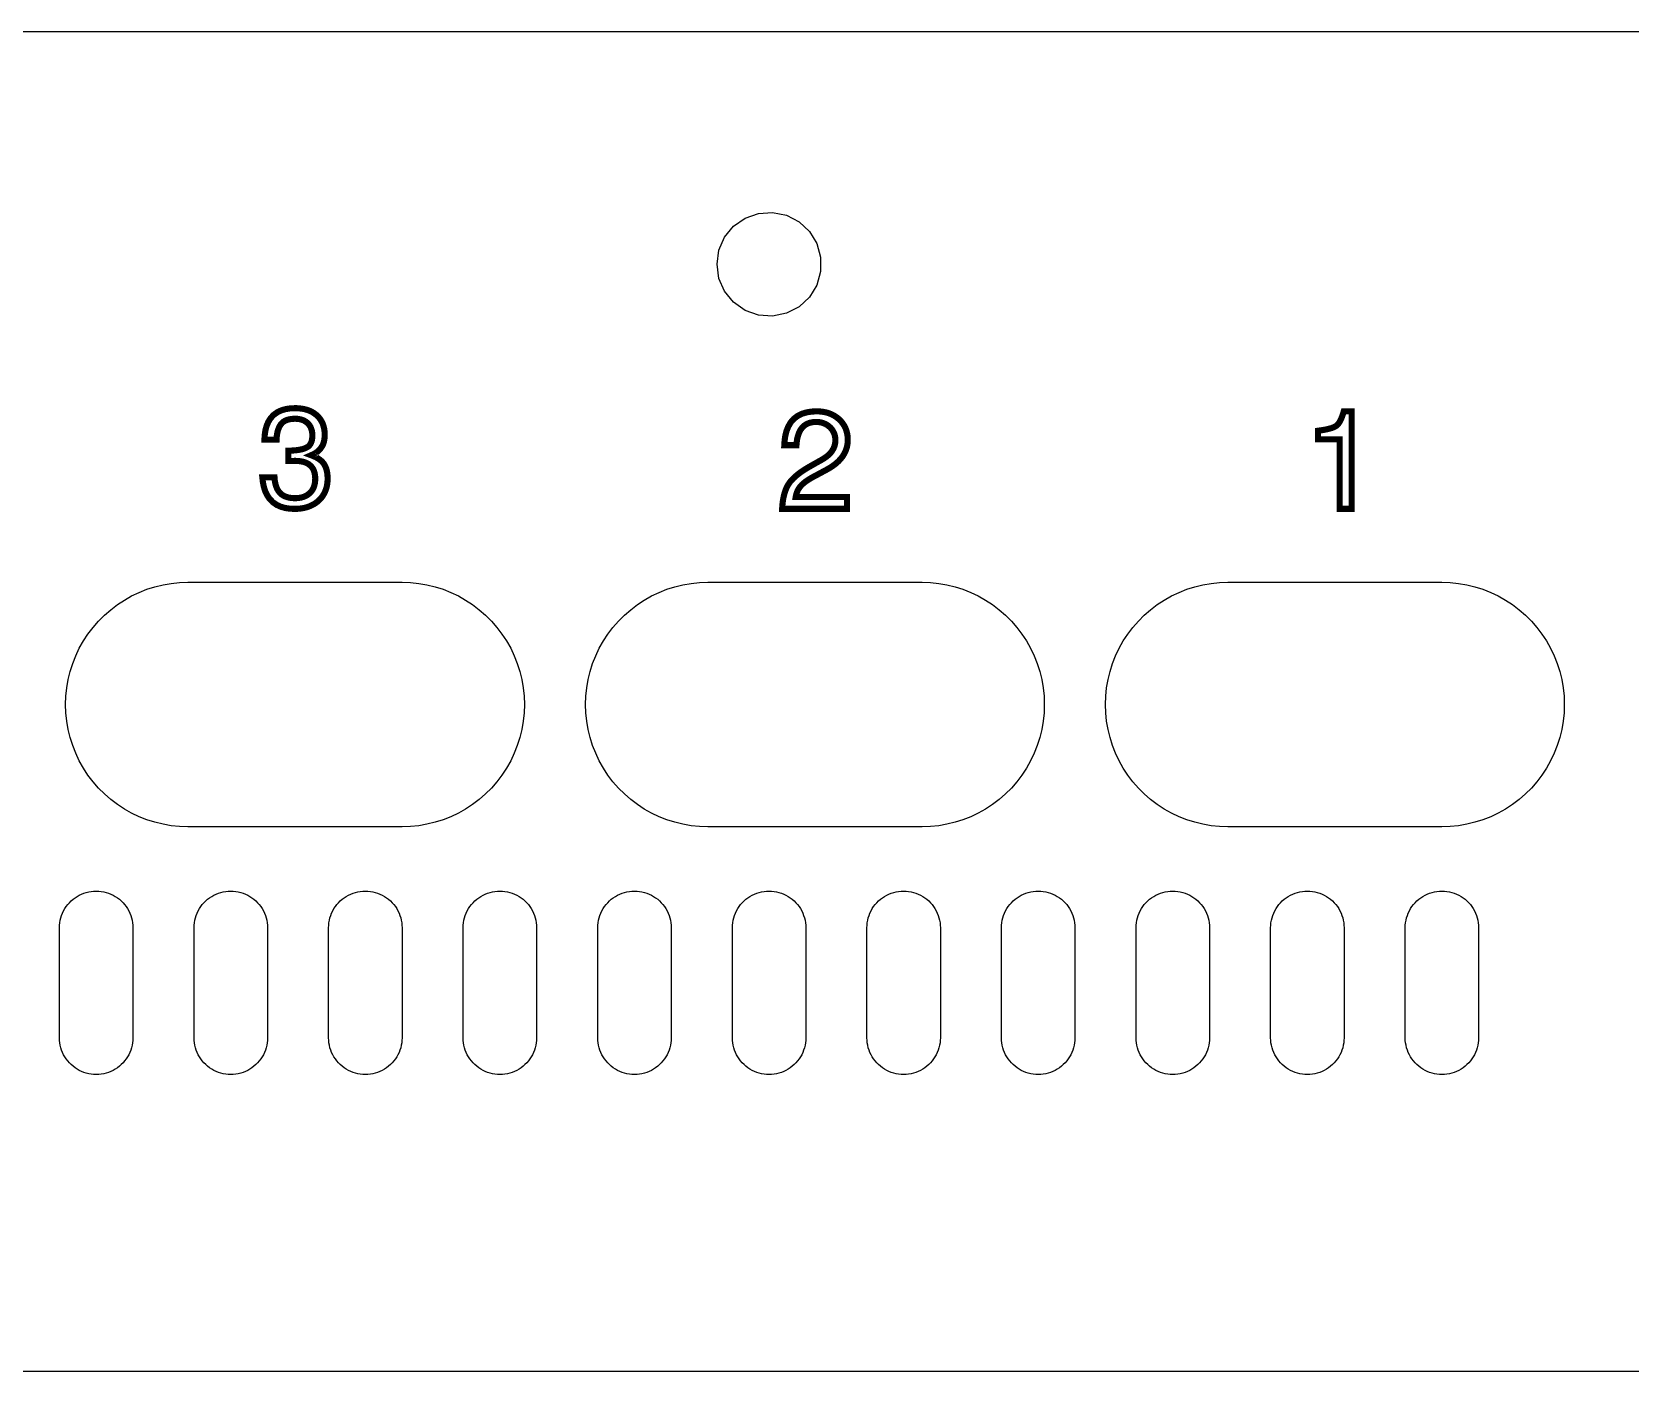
# Model space of a CAD drawing. Header units: metres. Extents: x -109 to 109, y -1 to 43.
# Drawn here: x -54.1 to -1.8, y -1.2 to 42.6 of the extents above; entities that cross this region are included whole.
import ezdxf

# ---------------------------------------------------------------- set-up
doc = ezdxf.new("R2010")
doc.units = ezdxf.units.M
doc.layers.add('CUT', color=1, linetype='Continuous')
doc.layers.add('MARK', color=5, linetype='Continuous')

msp = doc.modelspace()

# ---------------------------------------------------------------- linework, layer by layer
at = {"layer": 'CUT'}
for points in [[(-109, -1.2), (109, -1.2), (109, -1.2), (109, 42.6), (109, 42.6), (-109, 42.6), (-109, 42.6), (-109, -1.2)], [(-31.7, 35), (-31.637, 35.459), (-31.453, 35.883), (-31.16, 36.242), (-30.782, 36.509), (-30.346, 36.664), (-29.884, 36.696), (-29.431, 36.602), (-29.02, 36.389), (-28.681, 36.073), (-28.441, 35.677), (-28.316, 35.231), (-28.316, 34.769), (-28.441, 34.323), (-28.681, 33.927), (-29.02, 33.611), (-29.431, 33.398), (-29.884, 33.304), (-30.346, 33.336), (-30.782, 33.491), (-31.16, 33.758), (-31.453, 34.117), (-31.637, 34.541), (-31.7, 35)], [(-41.999, 16.6), (-49.001, 16.6), (-49.001, 16.6), (-49.274, 16.609), (-49.546, 16.637), (-49.815, 16.684), (-50.08, 16.748), (-50.34, 16.831), (-50.594, 16.931), (-50.841, 17.048), (-51.079, 17.182), (-51.307, 17.332), (-51.525, 17.497), (-51.731, 17.676), (-51.924, 17.869), (-52.103, 18.075), (-52.268, 18.293), (-52.418, 18.521), (-52.552, 18.759), (-52.669, 19.006), (-52.769, 19.26), (-52.852, 19.52), (-52.916, 19.785), (-52.963, 20.054), (-52.991, 20.326), (-53, 20.599), (-53, 20.599), (-53, 20.601), (-53, 20.601), (-52.991, 20.874), (-52.963, 21.146), (-52.916, 21.415), (-52.852, 21.68), (-52.769, 21.94), (-52.669, 22.194), (-52.552, 22.441), (-52.418, 22.679), (-52.268, 22.907), (-52.103, 23.125), (-51.924, 23.331), (-51.731, 23.524), (-51.525, 23.703), (-51.307, 23.868), (-51.079, 24.018), (-50.841, 24.152), (-50.594, 24.269), (-50.34, 24.369), (-50.08, 24.452), (-49.815, 24.516), (-49.546, 24.563), (-49.274, 24.591), (-49.001, 24.6), (-49.001, 24.6), (-41.999, 24.6), (-41.999, 24.6), (-41.726, 24.591), (-41.454, 24.563), (-41.185, 24.516), (-40.92, 24.452), (-40.66, 24.369), (-40.406, 24.269), (-40.159, 24.152), (-39.921, 24.018), (-39.693, 23.868), (-39.475, 23.703), (-39.269, 23.524), (-39.076, 23.331), (-38.897, 23.125), (-38.732, 22.907), (-38.582, 22.679), (-38.448, 22.441), (-38.331, 22.194), (-38.231, 21.94), (-38.148, 21.68), (-38.084, 21.415), (-38.037, 21.146), (-38.009, 20.874), (-38, 20.601), (-38, 20.601), (-38, 20.599), (-38, 20.599), (-38.009, 20.326), (-38.037, 20.054), (-38.084, 19.785), (-38.148, 19.52), (-38.231, 19.26), (-38.331, 19.006), (-38.448, 18.759), (-38.582, 18.521), (-38.732, 18.293), (-38.897, 18.075), (-39.076, 17.869), (-39.269, 17.676), (-39.475, 17.497), (-39.693, 17.332), (-39.921, 17.182), (-40.159, 17.048), (-40.406, 16.931), (-40.66, 16.831), (-40.92, 16.748), (-41.185, 16.684), (-41.454, 16.637), (-41.726, 16.609), (-41.999, 16.6)], [(-24.999, 16.6), (-32.001, 16.6), (-32.001, 16.6), (-32.274, 16.609), (-32.546, 16.637), (-32.815, 16.684), (-33.08, 16.748), (-33.34, 16.831), (-33.594, 16.931), (-33.841, 17.048), (-34.079, 17.182), (-34.307, 17.332), (-34.525, 17.497), (-34.731, 17.676), (-34.924, 17.869), (-35.103, 18.075), (-35.268, 18.293), (-35.418, 18.521), (-35.552, 18.759), (-35.669, 19.006), (-35.769, 19.26), (-35.852, 19.52), (-35.916, 19.785), (-35.963, 20.054), (-35.991, 20.326), (-36, 20.599), (-36, 20.599), (-36, 20.601), (-36, 20.601), (-35.991, 20.874), (-35.963, 21.146), (-35.916, 21.415), (-35.852, 21.68), (-35.769, 21.94), (-35.669, 22.194), (-35.552, 22.441), (-35.418, 22.679), (-35.268, 22.907), (-35.103, 23.125), (-34.924, 23.331), (-34.731, 23.524), (-34.525, 23.703), (-34.307, 23.868), (-34.079, 24.018), (-33.841, 24.152), (-33.594, 24.269), (-33.34, 24.369), (-33.08, 24.452), (-32.815, 24.516), (-32.546, 24.563), (-32.274, 24.591), (-32.001, 24.6), (-32.001, 24.6), (-24.999, 24.6), (-24.999, 24.6), (-24.726, 24.591), (-24.454, 24.563), (-24.185, 24.516), (-23.92, 24.452), (-23.66, 24.369), (-23.406, 24.269), (-23.159, 24.152), (-22.921, 24.018), (-22.693, 23.868), (-22.475, 23.703), (-22.269, 23.524), (-22.076, 23.331), (-21.897, 23.125), (-21.732, 22.907), (-21.582, 22.679), (-21.448, 22.441), (-21.331, 22.194), (-21.231, 21.94), (-21.148, 21.68), (-21.084, 21.415), (-21.037, 21.146), (-21.009, 20.874), (-21, 20.601), (-21, 20.601), (-21, 20.599), (-21, 20.599), (-21.009, 20.326), (-21.037, 20.054), (-21.084, 19.785), (-21.148, 19.52), (-21.231, 19.26), (-21.331, 19.006), (-21.448, 18.759), (-21.582, 18.521), (-21.732, 18.293), (-21.897, 18.075), (-22.076, 17.869), (-22.269, 17.676), (-22.475, 17.497), (-22.693, 17.332), (-22.921, 17.182), (-23.159, 17.048), (-23.406, 16.931), (-23.66, 16.831), (-23.92, 16.748), (-24.185, 16.684), (-24.454, 16.637), (-24.726, 16.609), (-24.999, 16.6)], [(-7.999, 16.6), (-15.001, 16.6), (-15.001, 16.6), (-15.274, 16.609), (-15.546, 16.637), (-15.815, 16.684), (-16.08, 16.748), (-16.34, 16.831), (-16.594, 16.931), (-16.841, 17.048), (-17.079, 17.182), (-17.307, 17.332), (-17.525, 17.497), (-17.731, 17.676), (-17.924, 17.869), (-18.103, 18.075), (-18.268, 18.293), (-18.418, 18.521), (-18.552, 18.759), (-18.669, 19.006), (-18.769, 19.26), (-18.852, 19.52), (-18.916, 19.785), (-18.963, 20.054), (-18.991, 20.326), (-19, 20.599), (-19, 20.599), (-19, 20.601), (-19, 20.601), (-18.991, 20.874), (-18.963, 21.146), (-18.916, 21.415), (-18.852, 21.68), (-18.769, 21.94), (-18.669, 22.194), (-18.552, 22.441), (-18.418, 22.679), (-18.268, 22.907), (-18.103, 23.125), (-17.924, 23.331), (-17.731, 23.524), (-17.525, 23.703), (-17.307, 23.868), (-17.079, 24.018), (-16.841, 24.152), (-16.594, 24.269), (-16.34, 24.369), (-16.08, 24.452), (-15.815, 24.516), (-15.546, 24.563), (-15.274, 24.591), (-15.001, 24.6), (-15.001, 24.6), (-7.999, 24.6), (-7.999, 24.6), (-7.726, 24.591), (-7.454, 24.563), (-7.185, 24.516), (-6.92, 24.452), (-6.66, 24.369), (-6.406, 24.269), (-6.159, 24.152), (-5.921, 24.018), (-5.693, 23.868), (-5.475, 23.703), (-5.269, 23.524), (-5.076, 23.331), (-4.897, 23.125), (-4.732, 22.907), (-4.582, 22.679), (-4.448, 22.441), (-4.331, 22.194), (-4.231, 21.94), (-4.148, 21.68), (-4.084, 21.415), (-4.037, 21.146), (-4.009, 20.874), (-4, 20.601), (-4, 20.601), (-4, 20.599), (-4, 20.599), (-4.009, 20.326), (-4.037, 20.054), (-4.084, 19.785), (-4.148, 19.52), (-4.231, 19.26), (-4.331, 19.006), (-4.448, 18.759), (-4.582, 18.521), (-4.732, 18.293), (-4.897, 18.075), (-5.076, 17.869), (-5.269, 17.676), (-5.475, 17.497), (-5.693, 17.332), (-5.921, 17.182), (-6.159, 17.048), (-6.406, 16.931), (-6.66, 16.831), (-6.92, 16.748), (-7.185, 16.684), (-7.454, 16.637), (-7.726, 16.609), (-7.999, 16.6)], [(-51.999, 8.5), (-52.001, 8.5), (-52.001, 8.5), (-52.083, 8.503), (-52.164, 8.511), (-52.245, 8.525), (-52.324, 8.544), (-52.403, 8.569), (-52.479, 8.599), (-52.553, 8.634), (-52.624, 8.675), (-52.692, 8.719), (-52.758, 8.769), (-52.819, 8.823), (-52.877, 8.881), (-52.931, 8.942), (-52.981, 9.008), (-53.025, 9.076), (-53.066, 9.147), (-53.101, 9.221), (-53.131, 9.297), (-53.156, 9.376), (-53.175, 9.455), (-53.189, 9.536), (-53.197, 9.617), (-53.2, 9.699), (-53.2, 9.699), (-53.2, 13.301), (-53.2, 13.301), (-53.197, 13.383), (-53.189, 13.464), (-53.175, 13.545), (-53.156, 13.624), (-53.131, 13.703), (-53.101, 13.779), (-53.066, 13.853), (-53.025, 13.924), (-52.981, 13.992), (-52.931, 14.058), (-52.877, 14.119), (-52.819, 14.177), (-52.758, 14.231), (-52.692, 14.281), (-52.624, 14.325), (-52.553, 14.366), (-52.479, 14.401), (-52.403, 14.431), (-52.324, 14.456), (-52.245, 14.475), (-52.164, 14.489), (-52.083, 14.497), (-52.001, 14.5), (-52.001, 14.5), (-51.999, 14.5), (-51.999, 14.5), (-51.917, 14.497), (-51.836, 14.489), (-51.755, 14.475), (-51.676, 14.456), (-51.597, 14.431), (-51.521, 14.401), (-51.447, 14.366), (-51.376, 14.325), (-51.308, 14.281), (-51.242, 14.231), (-51.181, 14.177), (-51.123, 14.119), (-51.069, 14.058), (-51.019, 13.992), (-50.975, 13.924), (-50.934, 13.853), (-50.899, 13.779), (-50.869, 13.703), (-50.844, 13.624), (-50.825, 13.545), (-50.811, 13.464), (-50.803, 13.383), (-50.8, 13.301), (-50.8, 13.301), (-50.8, 9.699), (-50.8, 9.699), (-50.803, 9.617), (-50.811, 9.536), (-50.825, 9.455), (-50.844, 9.376), (-50.869, 9.297), (-50.899, 9.221), (-50.934, 9.147), (-50.975, 9.076), (-51.019, 9.008), (-51.069, 8.942), (-51.123, 8.881), (-51.181, 8.823), (-51.242, 8.769), (-51.308, 8.719), (-51.376, 8.675), (-51.447, 8.634), (-51.521, 8.599), (-51.597, 8.569), (-51.676, 8.544), (-51.755, 8.525), (-51.836, 8.511), (-51.917, 8.503), (-51.999, 8.5)], [(-47.599, 8.5), (-47.601, 8.5), (-47.601, 8.5), (-47.683, 8.503), (-47.764, 8.511), (-47.845, 8.525), (-47.924, 8.544), (-48.003, 8.569), (-48.079, 8.599), (-48.153, 8.634), (-48.224, 8.675), (-48.292, 8.719), (-48.358, 8.769), (-48.419, 8.823), (-48.477, 8.881), (-48.531, 8.942), (-48.581, 9.008), (-48.625, 9.076), (-48.666, 9.147), (-48.701, 9.221), (-48.731, 9.297), (-48.756, 9.376), (-48.775, 9.455), (-48.789, 9.536), (-48.797, 9.617), (-48.8, 9.699), (-48.8, 9.699), (-48.8, 13.301), (-48.8, 13.301), (-48.797, 13.383), (-48.789, 13.464), (-48.775, 13.545), (-48.756, 13.624), (-48.731, 13.703), (-48.701, 13.779), (-48.666, 13.853), (-48.625, 13.924), (-48.581, 13.992), (-48.531, 14.058), (-48.477, 14.119), (-48.419, 14.177), (-48.358, 14.231), (-48.292, 14.281), (-48.224, 14.325), (-48.153, 14.366), (-48.079, 14.401), (-48.003, 14.431), (-47.924, 14.456), (-47.845, 14.475), (-47.764, 14.489), (-47.683, 14.497), (-47.601, 14.5), (-47.601, 14.5), (-47.599, 14.5), (-47.599, 14.5), (-47.517, 14.497), (-47.436, 14.489), (-47.355, 14.475), (-47.276, 14.456), (-47.197, 14.431), (-47.121, 14.401), (-47.047, 14.366), (-46.976, 14.325), (-46.908, 14.281), (-46.842, 14.231), (-46.781, 14.177), (-46.723, 14.119), (-46.669, 14.058), (-46.619, 13.992), (-46.575, 13.924), (-46.534, 13.853), (-46.499, 13.779), (-46.469, 13.703), (-46.444, 13.624), (-46.425, 13.545), (-46.411, 13.464), (-46.403, 13.383), (-46.4, 13.301), (-46.4, 13.301), (-46.4, 9.699), (-46.4, 9.699), (-46.403, 9.617), (-46.411, 9.536), (-46.425, 9.455), (-46.444, 9.376), (-46.469, 9.297), (-46.499, 9.221), (-46.534, 9.147), (-46.575, 9.076), (-46.619, 9.008), (-46.669, 8.942), (-46.723, 8.881), (-46.781, 8.823), (-46.842, 8.769), (-46.908, 8.719), (-46.976, 8.675), (-47.047, 8.634), (-47.121, 8.599), (-47.197, 8.569), (-47.276, 8.544), (-47.355, 8.525), (-47.436, 8.511), (-47.517, 8.503), (-47.599, 8.5)], [(-43.199, 8.5), (-43.201, 8.5), (-43.201, 8.5), (-43.283, 8.503), (-43.364, 8.511), (-43.445, 8.525), (-43.524, 8.544), (-43.603, 8.569), (-43.679, 8.599), (-43.753, 8.634), (-43.824, 8.675), (-43.892, 8.719), (-43.958, 8.769), (-44.019, 8.823), (-44.077, 8.881), (-44.131, 8.942), (-44.181, 9.008), (-44.225, 9.076), (-44.266, 9.147), (-44.301, 9.221), (-44.331, 9.297), (-44.356, 9.376), (-44.375, 9.455), (-44.389, 9.536), (-44.397, 9.617), (-44.4, 9.699), (-44.4, 9.699), (-44.4, 13.301), (-44.4, 13.301), (-44.397, 13.383), (-44.389, 13.464), (-44.375, 13.545), (-44.356, 13.624), (-44.331, 13.703), (-44.301, 13.779), (-44.266, 13.853), (-44.225, 13.924), (-44.181, 13.992), (-44.131, 14.058), (-44.077, 14.119), (-44.019, 14.177), (-43.958, 14.231), (-43.892, 14.281), (-43.824, 14.325), (-43.753, 14.366), (-43.679, 14.401), (-43.603, 14.431), (-43.524, 14.456), (-43.445, 14.475), (-43.364, 14.489), (-43.283, 14.497), (-43.201, 14.5), (-43.201, 14.5), (-43.199, 14.5), (-43.199, 14.5), (-43.117, 14.497), (-43.036, 14.489), (-42.955, 14.475), (-42.876, 14.456), (-42.797, 14.431), (-42.721, 14.401), (-42.647, 14.366), (-42.576, 14.325), (-42.508, 14.281), (-42.442, 14.231), (-42.381, 14.177), (-42.323, 14.119), (-42.269, 14.058), (-42.219, 13.992), (-42.175, 13.924), (-42.134, 13.853), (-42.099, 13.779), (-42.069, 13.703), (-42.044, 13.624), (-42.025, 13.545), (-42.011, 13.464), (-42.003, 13.383), (-42, 13.301), (-42, 13.301), (-42, 9.699), (-42, 9.699), (-42.003, 9.617), (-42.011, 9.536), (-42.025, 9.455), (-42.044, 9.376), (-42.069, 9.297), (-42.099, 9.221), (-42.134, 9.147), (-42.175, 9.076), (-42.219, 9.008), (-42.269, 8.942), (-42.323, 8.881), (-42.381, 8.823), (-42.442, 8.769), (-42.508, 8.719), (-42.576, 8.675), (-42.647, 8.634), (-42.721, 8.599), (-42.797, 8.569), (-42.876, 8.544), (-42.955, 8.525), (-43.036, 8.511), (-43.117, 8.503), (-43.199, 8.5)], [(-38.799, 8.5), (-38.801, 8.5), (-38.801, 8.5), (-38.883, 8.503), (-38.964, 8.511), (-39.045, 8.525), (-39.124, 8.544), (-39.203, 8.569), (-39.279, 8.599), (-39.353, 8.634), (-39.424, 8.675), (-39.492, 8.719), (-39.558, 8.769), (-39.619, 8.823), (-39.677, 8.881), (-39.731, 8.942), (-39.781, 9.008), (-39.825, 9.076), (-39.866, 9.147), (-39.901, 9.221), (-39.931, 9.297), (-39.956, 9.376), (-39.975, 9.455), (-39.989, 9.536), (-39.997, 9.617), (-40, 9.699), (-40, 9.699), (-40, 13.301), (-40, 13.301), (-39.997, 13.383), (-39.989, 13.464), (-39.975, 13.545), (-39.956, 13.624), (-39.931, 13.703), (-39.901, 13.779), (-39.866, 13.853), (-39.825, 13.924), (-39.781, 13.992), (-39.731, 14.058), (-39.677, 14.119), (-39.619, 14.177), (-39.558, 14.231), (-39.492, 14.281), (-39.424, 14.325), (-39.353, 14.366), (-39.279, 14.401), (-39.203, 14.431), (-39.124, 14.456), (-39.045, 14.475), (-38.964, 14.489), (-38.883, 14.497), (-38.801, 14.5), (-38.801, 14.5), (-38.799, 14.5), (-38.799, 14.5), (-38.717, 14.497), (-38.636, 14.489), (-38.555, 14.475), (-38.476, 14.456), (-38.397, 14.431), (-38.321, 14.401), (-38.247, 14.366), (-38.176, 14.325), (-38.108, 14.281), (-38.042, 14.231), (-37.981, 14.177), (-37.923, 14.119), (-37.869, 14.058), (-37.819, 13.992), (-37.775, 13.924), (-37.734, 13.853), (-37.699, 13.779), (-37.669, 13.703), (-37.644, 13.624), (-37.625, 13.545), (-37.611, 13.464), (-37.603, 13.383), (-37.6, 13.301), (-37.6, 13.301), (-37.6, 9.699), (-37.6, 9.699), (-37.603, 9.617), (-37.611, 9.536), (-37.625, 9.455), (-37.644, 9.376), (-37.669, 9.297), (-37.699, 9.221), (-37.734, 9.147), (-37.775, 9.076), (-37.819, 9.008), (-37.869, 8.942), (-37.923, 8.881), (-37.981, 8.823), (-38.042, 8.769), (-38.108, 8.719), (-38.176, 8.675), (-38.247, 8.634), (-38.321, 8.599), (-38.397, 8.569), (-38.476, 8.544), (-38.555, 8.525), (-38.636, 8.511), (-38.717, 8.503), (-38.799, 8.5)], [(-34.399, 8.5), (-34.401, 8.5), (-34.401, 8.5), (-34.483, 8.503), (-34.564, 8.511), (-34.645, 8.525), (-34.724, 8.544), (-34.803, 8.569), (-34.879, 8.599), (-34.953, 8.634), (-35.024, 8.675), (-35.092, 8.719), (-35.158, 8.769), (-35.219, 8.823), (-35.277, 8.881), (-35.331, 8.942), (-35.381, 9.008), (-35.425, 9.076), (-35.466, 9.147), (-35.501, 9.221), (-35.531, 9.297), (-35.556, 9.376), (-35.575, 9.455), (-35.589, 9.536), (-35.597, 9.617), (-35.6, 9.699), (-35.6, 9.699), (-35.6, 13.301), (-35.6, 13.301), (-35.597, 13.383), (-35.589, 13.464), (-35.575, 13.545), (-35.556, 13.624), (-35.531, 13.703), (-35.501, 13.779), (-35.466, 13.853), (-35.425, 13.924), (-35.381, 13.992), (-35.331, 14.058), (-35.277, 14.119), (-35.219, 14.177), (-35.158, 14.231), (-35.092, 14.281), (-35.024, 14.325), (-34.953, 14.366), (-34.879, 14.401), (-34.803, 14.431), (-34.724, 14.456), (-34.645, 14.475), (-34.564, 14.489), (-34.483, 14.497), (-34.401, 14.5), (-34.401, 14.5), (-34.399, 14.5), (-34.399, 14.5), (-34.317, 14.497), (-34.236, 14.489), (-34.155, 14.475), (-34.076, 14.456), (-33.997, 14.431), (-33.921, 14.401), (-33.847, 14.366), (-33.776, 14.325), (-33.708, 14.281), (-33.642, 14.231), (-33.581, 14.177), (-33.523, 14.119), (-33.469, 14.058), (-33.419, 13.992), (-33.375, 13.924), (-33.334, 13.853), (-33.299, 13.779), (-33.269, 13.703), (-33.244, 13.624), (-33.225, 13.545), (-33.211, 13.464), (-33.203, 13.383), (-33.2, 13.301), (-33.2, 13.301), (-33.2, 9.699), (-33.2, 9.699), (-33.203, 9.617), (-33.211, 9.536), (-33.225, 9.455), (-33.244, 9.376), (-33.269, 9.297), (-33.299, 9.221), (-33.334, 9.147), (-33.375, 9.076), (-33.419, 9.008), (-33.469, 8.942), (-33.523, 8.881), (-33.581, 8.823), (-33.642, 8.769), (-33.708, 8.719), (-33.776, 8.675), (-33.847, 8.634), (-33.921, 8.599), (-33.997, 8.569), (-34.076, 8.544), (-34.155, 8.525), (-34.236, 8.511), (-34.317, 8.503), (-34.399, 8.5)], [(-29.999, 8.5), (-30.001, 8.5), (-30.001, 8.5), (-30.083, 8.503), (-30.164, 8.511), (-30.245, 8.525), (-30.324, 8.544), (-30.403, 8.569), (-30.479, 8.599), (-30.553, 8.634), (-30.624, 8.675), (-30.692, 8.719), (-30.758, 8.769), (-30.819, 8.823), (-30.877, 8.881), (-30.931, 8.942), (-30.981, 9.008), (-31.025, 9.076), (-31.066, 9.147), (-31.101, 9.221), (-31.131, 9.297), (-31.156, 9.376), (-31.175, 9.455), (-31.189, 9.536), (-31.197, 9.617), (-31.2, 9.699), (-31.2, 9.699), (-31.2, 13.301), (-31.2, 13.301), (-31.197, 13.383), (-31.189, 13.464), (-31.175, 13.545), (-31.156, 13.624), (-31.131, 13.703), (-31.101, 13.779), (-31.066, 13.853), (-31.025, 13.924), (-30.981, 13.992), (-30.931, 14.058), (-30.877, 14.119), (-30.819, 14.177), (-30.758, 14.231), (-30.692, 14.281), (-30.624, 14.325), (-30.553, 14.366), (-30.479, 14.401), (-30.403, 14.431), (-30.324, 14.456), (-30.245, 14.475), (-30.164, 14.489), (-30.083, 14.497), (-30.001, 14.5), (-30.001, 14.5), (-29.999, 14.5), (-29.999, 14.5), (-29.917, 14.497), (-29.836, 14.489), (-29.755, 14.475), (-29.676, 14.456), (-29.597, 14.431), (-29.521, 14.401), (-29.447, 14.366), (-29.376, 14.325), (-29.308, 14.281), (-29.242, 14.231), (-29.181, 14.177), (-29.123, 14.119), (-29.069, 14.058), (-29.019, 13.992), (-28.975, 13.924), (-28.934, 13.853), (-28.899, 13.779), (-28.869, 13.703), (-28.844, 13.624), (-28.825, 13.545), (-28.811, 13.464), (-28.803, 13.383), (-28.8, 13.301), (-28.8, 13.301), (-28.8, 9.699), (-28.8, 9.699), (-28.803, 9.617), (-28.811, 9.536), (-28.825, 9.455), (-28.844, 9.376), (-28.869, 9.297), (-28.899, 9.221), (-28.934, 9.147), (-28.975, 9.076), (-29.019, 9.008), (-29.069, 8.942), (-29.123, 8.881), (-29.181, 8.823), (-29.242, 8.769), (-29.308, 8.719), (-29.376, 8.675), (-29.447, 8.634), (-29.521, 8.599), (-29.597, 8.569), (-29.676, 8.544), (-29.755, 8.525), (-29.836, 8.511), (-29.917, 8.503), (-29.999, 8.5)], [(-25.599, 8.5), (-25.601, 8.5), (-25.601, 8.5), (-25.683, 8.503), (-25.764, 8.511), (-25.845, 8.525), (-25.924, 8.544), (-26.003, 8.569), (-26.079, 8.599), (-26.153, 8.634), (-26.224, 8.675), (-26.292, 8.719), (-26.358, 8.769), (-26.419, 8.823), (-26.477, 8.881), (-26.531, 8.942), (-26.581, 9.008), (-26.625, 9.076), (-26.666, 9.147), (-26.701, 9.221), (-26.731, 9.297), (-26.756, 9.376), (-26.775, 9.455), (-26.789, 9.536), (-26.797, 9.617), (-26.8, 9.699), (-26.8, 9.699), (-26.8, 13.301), (-26.8, 13.301), (-26.797, 13.383), (-26.789, 13.464), (-26.775, 13.545), (-26.756, 13.624), (-26.731, 13.703), (-26.701, 13.779), (-26.666, 13.853), (-26.625, 13.924), (-26.581, 13.992), (-26.531, 14.058), (-26.477, 14.119), (-26.419, 14.177), (-26.358, 14.231), (-26.292, 14.281), (-26.224, 14.325), (-26.153, 14.366), (-26.079, 14.401), (-26.003, 14.431), (-25.924, 14.456), (-25.845, 14.475), (-25.764, 14.489), (-25.683, 14.497), (-25.601, 14.5), (-25.601, 14.5), (-25.599, 14.5), (-25.599, 14.5), (-25.517, 14.497), (-25.436, 14.489), (-25.355, 14.475), (-25.276, 14.456), (-25.197, 14.431), (-25.121, 14.401), (-25.047, 14.366), (-24.976, 14.325), (-24.908, 14.281), (-24.842, 14.231), (-24.781, 14.177), (-24.723, 14.119), (-24.669, 14.058), (-24.619, 13.992), (-24.575, 13.924), (-24.534, 13.853), (-24.499, 13.779), (-24.469, 13.703), (-24.444, 13.624), (-24.425, 13.545), (-24.411, 13.464), (-24.403, 13.383), (-24.4, 13.301), (-24.4, 13.301), (-24.4, 9.699), (-24.4, 9.699), (-24.403, 9.617), (-24.411, 9.536), (-24.425, 9.455), (-24.444, 9.376), (-24.469, 9.297), (-24.499, 9.221), (-24.534, 9.147), (-24.575, 9.076), (-24.619, 9.008), (-24.669, 8.942), (-24.723, 8.881), (-24.781, 8.823), (-24.842, 8.769), (-24.908, 8.719), (-24.976, 8.675), (-25.047, 8.634), (-25.121, 8.599), (-25.197, 8.569), (-25.276, 8.544), (-25.355, 8.525), (-25.436, 8.511), (-25.517, 8.503), (-25.599, 8.5)], [(-21.199, 8.5), (-21.201, 8.5), (-21.201, 8.5), (-21.283, 8.503), (-21.364, 8.511), (-21.445, 8.525), (-21.524, 8.544), (-21.603, 8.569), (-21.679, 8.599), (-21.753, 8.634), (-21.824, 8.675), (-21.892, 8.719), (-21.958, 8.769), (-22.019, 8.823), (-22.077, 8.881), (-22.131, 8.942), (-22.181, 9.008), (-22.225, 9.076), (-22.266, 9.147), (-22.301, 9.221), (-22.331, 9.297), (-22.356, 9.376), (-22.375, 9.455), (-22.389, 9.536), (-22.397, 9.617), (-22.4, 9.699), (-22.4, 9.699), (-22.4, 13.301), (-22.4, 13.301), (-22.397, 13.383), (-22.389, 13.464), (-22.375, 13.545), (-22.356, 13.624), (-22.331, 13.703), (-22.301, 13.779), (-22.266, 13.853), (-22.225, 13.924), (-22.181, 13.992), (-22.131, 14.058), (-22.077, 14.119), (-22.019, 14.177), (-21.958, 14.231), (-21.892, 14.281), (-21.824, 14.325), (-21.753, 14.366), (-21.679, 14.401), (-21.603, 14.431), (-21.524, 14.456), (-21.445, 14.475), (-21.364, 14.489), (-21.283, 14.497), (-21.201, 14.5), (-21.201, 14.5), (-21.199, 14.5), (-21.199, 14.5), (-21.117, 14.497), (-21.036, 14.489), (-20.955, 14.475), (-20.876, 14.456), (-20.797, 14.431), (-20.721, 14.401), (-20.647, 14.366), (-20.576, 14.325), (-20.508, 14.281), (-20.442, 14.231), (-20.381, 14.177), (-20.323, 14.119), (-20.269, 14.058), (-20.219, 13.992), (-20.175, 13.924), (-20.134, 13.853), (-20.099, 13.779), (-20.069, 13.703), (-20.044, 13.624), (-20.025, 13.545), (-20.011, 13.464), (-20.003, 13.383), (-20, 13.301), (-20, 13.301), (-20, 9.699), (-20, 9.699), (-20.003, 9.617), (-20.011, 9.536), (-20.025, 9.455), (-20.044, 9.376), (-20.069, 9.297), (-20.099, 9.221), (-20.134, 9.147), (-20.175, 9.076), (-20.219, 9.008), (-20.269, 8.942), (-20.323, 8.881), (-20.381, 8.823), (-20.442, 8.769), (-20.508, 8.719), (-20.576, 8.675), (-20.647, 8.634), (-20.721, 8.599), (-20.797, 8.569), (-20.876, 8.544), (-20.955, 8.525), (-21.036, 8.511), (-21.117, 8.503), (-21.199, 8.5)], [(-16.799, 8.5), (-16.801, 8.5), (-16.801, 8.5), (-16.883, 8.503), (-16.964, 8.511), (-17.045, 8.525), (-17.124, 8.544), (-17.203, 8.569), (-17.279, 8.599), (-17.353, 8.634), (-17.424, 8.675), (-17.492, 8.719), (-17.558, 8.769), (-17.619, 8.823), (-17.677, 8.881), (-17.731, 8.942), (-17.781, 9.008), (-17.825, 9.076), (-17.866, 9.147), (-17.901, 9.221), (-17.931, 9.297), (-17.956, 9.376), (-17.975, 9.455), (-17.989, 9.536), (-17.997, 9.617), (-18, 9.699), (-18, 9.699), (-18, 13.301), (-18, 13.301), (-17.997, 13.383), (-17.989, 13.464), (-17.975, 13.545), (-17.956, 13.624), (-17.931, 13.703), (-17.901, 13.779), (-17.866, 13.853), (-17.825, 13.924), (-17.781, 13.992), (-17.731, 14.058), (-17.677, 14.119), (-17.619, 14.177), (-17.558, 14.231), (-17.492, 14.281), (-17.424, 14.325), (-17.353, 14.366), (-17.279, 14.401), (-17.203, 14.431), (-17.124, 14.456), (-17.045, 14.475), (-16.964, 14.489), (-16.883, 14.497), (-16.801, 14.5), (-16.801, 14.5), (-16.799, 14.5), (-16.799, 14.5), (-16.717, 14.497), (-16.636, 14.489), (-16.555, 14.475), (-16.476, 14.456), (-16.397, 14.431), (-16.321, 14.401), (-16.247, 14.366), (-16.176, 14.325), (-16.108, 14.281), (-16.042, 14.231), (-15.981, 14.177), (-15.923, 14.119), (-15.869, 14.058), (-15.819, 13.992), (-15.775, 13.924), (-15.734, 13.853), (-15.699, 13.779), (-15.669, 13.703), (-15.644, 13.624), (-15.625, 13.545), (-15.611, 13.464), (-15.603, 13.383), (-15.6, 13.301), (-15.6, 13.301), (-15.6, 9.699), (-15.6, 9.699), (-15.603, 9.617), (-15.611, 9.536), (-15.625, 9.455), (-15.644, 9.376), (-15.669, 9.297), (-15.699, 9.221), (-15.734, 9.147), (-15.775, 9.076), (-15.819, 9.008), (-15.869, 8.942), (-15.923, 8.881), (-15.981, 8.823), (-16.042, 8.769), (-16.108, 8.719), (-16.176, 8.675), (-16.247, 8.634), (-16.321, 8.599), (-16.397, 8.569), (-16.476, 8.544), (-16.555, 8.525), (-16.636, 8.511), (-16.717, 8.503), (-16.799, 8.5)], [(-12.399, 8.5), (-12.401, 8.5), (-12.401, 8.5), (-12.483, 8.503), (-12.564, 8.511), (-12.645, 8.525), (-12.724, 8.544), (-12.803, 8.569), (-12.879, 8.599), (-12.953, 8.634), (-13.024, 8.675), (-13.092, 8.719), (-13.158, 8.769), (-13.219, 8.823), (-13.277, 8.881), (-13.331, 8.942), (-13.381, 9.008), (-13.425, 9.076), (-13.466, 9.147), (-13.501, 9.221), (-13.531, 9.297), (-13.556, 9.376), (-13.575, 9.455), (-13.589, 9.536), (-13.597, 9.617), (-13.6, 9.699), (-13.6, 9.699), (-13.6, 13.301), (-13.6, 13.301), (-13.597, 13.383), (-13.589, 13.464), (-13.575, 13.545), (-13.556, 13.624), (-13.531, 13.703), (-13.501, 13.779), (-13.466, 13.853), (-13.425, 13.924), (-13.381, 13.992), (-13.331, 14.058), (-13.277, 14.119), (-13.219, 14.177), (-13.158, 14.231), (-13.092, 14.281), (-13.024, 14.325), (-12.953, 14.366), (-12.879, 14.401), (-12.803, 14.431), (-12.724, 14.456), (-12.645, 14.475), (-12.564, 14.489), (-12.483, 14.497), (-12.401, 14.5), (-12.401, 14.5), (-12.399, 14.5), (-12.399, 14.5), (-12.317, 14.497), (-12.236, 14.489), (-12.155, 14.475), (-12.076, 14.456), (-11.997, 14.431), (-11.921, 14.401), (-11.847, 14.366), (-11.776, 14.325), (-11.708, 14.281), (-11.642, 14.231), (-11.581, 14.177), (-11.523, 14.119), (-11.469, 14.058), (-11.419, 13.992), (-11.375, 13.924), (-11.334, 13.853), (-11.299, 13.779), (-11.269, 13.703), (-11.244, 13.624), (-11.225, 13.545), (-11.211, 13.464), (-11.203, 13.383), (-11.2, 13.301), (-11.2, 13.301), (-11.2, 9.699), (-11.2, 9.699), (-11.203, 9.617), (-11.211, 9.536), (-11.225, 9.455), (-11.244, 9.376), (-11.269, 9.297), (-11.299, 9.221), (-11.334, 9.147), (-11.375, 9.076), (-11.419, 9.008), (-11.469, 8.942), (-11.523, 8.881), (-11.581, 8.823), (-11.642, 8.769), (-11.708, 8.719), (-11.776, 8.675), (-11.847, 8.634), (-11.921, 8.599), (-11.997, 8.569), (-12.076, 8.544), (-12.155, 8.525), (-12.236, 8.511), (-12.317, 8.503), (-12.399, 8.5)], [(-7.999, 8.5), (-8.001, 8.5), (-8.001, 8.5), (-8.083, 8.503), (-8.164, 8.511), (-8.245, 8.525), (-8.324, 8.544), (-8.403, 8.569), (-8.479, 8.599), (-8.553, 8.634), (-8.624, 8.675), (-8.692, 8.719), (-8.758, 8.769), (-8.819, 8.823), (-8.877, 8.881), (-8.931, 8.942), (-8.981, 9.008), (-9.025, 9.076), (-9.066, 9.147), (-9.101, 9.221), (-9.131, 9.297), (-9.156, 9.376), (-9.175, 9.455), (-9.189, 9.536), (-9.197, 9.617), (-9.2, 9.699), (-9.2, 9.699), (-9.2, 13.301), (-9.2, 13.301), (-9.197, 13.383), (-9.189, 13.464), (-9.175, 13.545), (-9.156, 13.624), (-9.131, 13.703), (-9.101, 13.779), (-9.066, 13.853), (-9.025, 13.924), (-8.981, 13.992), (-8.931, 14.058), (-8.877, 14.119), (-8.819, 14.177), (-8.758, 14.231), (-8.692, 14.281), (-8.624, 14.325), (-8.553, 14.366), (-8.479, 14.401), (-8.403, 14.431), (-8.324, 14.456), (-8.245, 14.475), (-8.164, 14.489), (-8.083, 14.497), (-8.001, 14.5), (-8.001, 14.5), (-7.999, 14.5), (-7.999, 14.5), (-7.917, 14.497), (-7.836, 14.489), (-7.755, 14.475), (-7.676, 14.456), (-7.597, 14.431), (-7.521, 14.401), (-7.447, 14.366), (-7.376, 14.325), (-7.308, 14.281), (-7.242, 14.231), (-7.181, 14.177), (-7.123, 14.119), (-7.069, 14.058), (-7.019, 13.992), (-6.975, 13.924), (-6.934, 13.853), (-6.899, 13.779), (-6.869, 13.703), (-6.844, 13.624), (-6.825, 13.545), (-6.811, 13.464), (-6.803, 13.383), (-6.8, 13.301), (-6.8, 13.301), (-6.8, 9.699), (-6.8, 9.699), (-6.803, 9.617), (-6.811, 9.536), (-6.825, 9.455), (-6.844, 9.376), (-6.869, 9.297), (-6.899, 9.221), (-6.934, 9.147), (-6.975, 9.076), (-7.019, 9.008), (-7.069, 8.942), (-7.123, 8.881), (-7.181, 8.823), (-7.242, 8.769), (-7.308, 8.719), (-7.376, 8.675), (-7.447, 8.634), (-7.521, 8.599), (-7.597, 8.569), (-7.676, 8.544), (-7.755, 8.525), (-7.836, 8.511), (-7.917, 8.503), (-7.999, 8.5)]]:
    msp.add_lwpolyline(points, close=True, dxfattribs=at)
at = {"layer": 'MARK', "const_width": 0.2}
for points in [[(-45.966, 29.761), (-45.936, 29.798), (-45.902, 29.832), (-45.863, 29.86), (-45.822, 29.884), (-45.778, 29.903), (-45.732, 29.918), (-45.686, 29.93), (-45.639, 29.938), (-45.591, 29.943), (-45.543, 29.947), (-45.495, 29.948), (-45.495, 29.948), (-45.455, 29.947), (-45.414, 29.944), (-45.374, 29.939), (-45.334, 29.931), (-45.294, 29.921), (-45.255, 29.908), (-45.218, 29.893), (-45.181, 29.874), (-45.147, 29.853), (-45.114, 29.828), (-45.084, 29.801), (-45.084, 29.801), (-45.056, 29.772), (-45.031, 29.741), (-45.009, 29.708), (-44.99, 29.673), (-44.974, 29.637), (-44.961, 29.599), (-44.95, 29.561), (-44.942, 29.522), (-44.937, 29.483), (-44.934, 29.443), (-44.933, 29.403), (-44.933, 29.403), (-44.934, 29.362), (-44.937, 29.321), (-44.942, 29.28), (-44.95, 29.24), (-44.961, 29.2), (-44.976, 29.162), (-44.995, 29.125), (-45.018, 29.091), (-45.045, 29.061), (-45.076, 29.034), (-45.111, 29.012), (-45.111, 29.012), (-45.162, 28.987), (-45.214, 28.968), (-45.269, 28.952), (-45.324, 28.94), (-45.379, 28.93), (-45.435, 28.922), (-45.491, 28.916), (-45.547, 28.911), (-45.603, 28.908), (-45.66, 28.905), (-45.716, 28.904), (-45.716, 28.904), (-45.716, 28.873), (-45.716, 28.842), (-45.716, 28.811), (-45.716, 28.781), (-45.716, 28.75), (-45.716, 28.719), (-45.716, 28.689), (-45.716, 28.658), (-45.716, 28.627), (-45.716, 28.597), (-45.716, 28.566), (-45.716, 28.566), (-45.711, 28.566), (-45.707, 28.566), (-45.702, 28.566), (-45.698, 28.566), (-45.693, 28.566), (-45.689, 28.566), (-45.685, 28.566), (-45.68, 28.566), (-45.676, 28.566), (-45.671, 28.566), (-45.667, 28.566), (-45.667, 28.566), (-45.651, 28.566), (-45.636, 28.567), (-45.621, 28.567), (-45.606, 28.568), (-45.591, 28.568), (-45.576, 28.568), (-45.561, 28.569), (-45.545, 28.569), (-45.53, 28.57), (-45.515, 28.57), (-45.5, 28.571), (-45.5, 28.571), (-45.408, 28.568), (-45.317, 28.558), (-45.227, 28.539), (-45.141, 28.51), (-45.059, 28.467), (-44.988, 28.41), (-44.929, 28.34), (-44.886, 28.259), (-44.858, 28.172), (-44.843, 28.082), (-44.838, 27.99), (-44.838, 27.99), (-44.84, 27.943), (-44.843, 27.896), (-44.849, 27.85), (-44.858, 27.804), (-44.87, 27.758), (-44.885, 27.714), (-44.904, 27.671), (-44.926, 27.63), (-44.952, 27.59), (-44.982, 27.554), (-45.014, 27.52), (-45.014, 27.52), (-45.05, 27.488), (-45.089, 27.46), (-45.13, 27.435), (-45.173, 27.413), (-45.217, 27.395), (-45.263, 27.381), (-45.309, 27.369), (-45.357, 27.361), (-45.404, 27.355), (-45.452, 27.352), (-45.5, 27.351), (-45.5, 27.351), (-45.548, 27.352), (-45.596, 27.355), (-45.644, 27.36), (-45.691, 27.368), (-45.738, 27.379), (-45.784, 27.393), (-45.828, 27.41), (-45.871, 27.431), (-45.912, 27.456), (-45.951, 27.485), (-45.986, 27.518), (-45.986, 27.518), (-46.019, 27.556), (-46.049, 27.597), (-46.074, 27.64), (-46.096, 27.686), (-46.115, 27.733), (-46.13, 27.781), (-46.143, 27.83), (-46.153, 27.88), (-46.161, 27.93), (-46.166, 27.98), (-46.17, 28.031), (-46.17, 28.031), (-46.206, 28.031), (-46.242, 28.031), (-46.278, 28.031), (-46.314, 28.031), (-46.35, 28.031), (-46.386, 28.031), (-46.422, 28.031), (-46.458, 28.031), (-46.495, 28.031), (-46.531, 28.031), (-46.567, 28.031), (-46.567, 28.031), (-46.55, 27.88), (-46.521, 27.732), (-46.477, 27.587), (-46.413, 27.45), (-46.328, 27.325), (-46.222, 27.217), (-46.098, 27.131), (-45.96, 27.069), (-45.814, 27.028), (-45.665, 27.007), (-45.513, 27), (-45.513, 27), (-45.436, 27.002), (-45.359, 27.007), (-45.282, 27.017), (-45.206, 27.03), (-45.131, 27.049), (-45.058, 27.073), (-44.986, 27.101), (-44.917, 27.136), (-44.85, 27.175), (-44.787, 27.22), (-44.728, 27.27), (-44.728, 27.27), (-44.676, 27.322), (-44.628, 27.377), (-44.586, 27.437), (-44.548, 27.5), (-44.516, 27.566), (-44.489, 27.634), (-44.468, 27.704), (-44.452, 27.776), (-44.442, 27.848), (-44.435, 27.921), (-44.433, 27.995), (-44.433, 27.995), (-44.434, 28.041), (-44.437, 28.087), (-44.441, 28.133), (-44.447, 28.179), (-44.455, 28.224), (-44.465, 28.269), (-44.478, 28.313), (-44.494, 28.357), (-44.513, 28.399), (-44.534, 28.44), (-44.559, 28.478), (-44.559, 28.478), (-44.588, 28.515), (-44.619, 28.549), (-44.652, 28.58), (-44.688, 28.609), (-44.725, 28.636), (-44.764, 28.66), (-44.804, 28.683), (-44.846, 28.703), (-44.888, 28.722), (-44.93, 28.739), (-44.973, 28.755), (-44.973, 28.755), (-44.902, 28.786), (-44.834, 28.824), (-44.771, 28.868), (-44.712, 28.92), (-44.661, 28.978), (-44.618, 29.043), (-44.583, 29.112), (-44.558, 29.186), (-44.541, 29.262), (-44.531, 29.339), (-44.528, 29.417), (-44.528, 29.417), (-44.53, 29.482), (-44.535, 29.546), (-44.544, 29.611), (-44.558, 29.674), (-44.576, 29.737), (-44.599, 29.798), (-44.627, 29.856), (-44.66, 29.912), (-44.698, 29.965), (-44.74, 30.014), (-44.787, 30.06), (-44.787, 30.06), (-44.841, 30.105), (-44.898, 30.144), (-44.959, 30.179), (-45.022, 30.208), (-45.087, 30.233), (-45.154, 30.253), (-45.222, 30.269), (-45.291, 30.28), (-45.36, 30.288), (-45.43, 30.293), (-45.5, 30.294), (-45.5, 30.294), (-45.649, 30.288), (-45.796, 30.266), (-45.939, 30.226), (-46.074, 30.163), (-46.195, 30.077), (-46.297, 29.968), (-46.375, 29.842), (-46.432, 29.704), (-46.469, 29.56), (-46.49, 29.412), (-46.499, 29.264), (-46.499, 29.264), (-46.463, 29.264), (-46.427, 29.264), (-46.391, 29.264), (-46.355, 29.264), (-46.319, 29.264), (-46.283, 29.264), (-46.247, 29.264), (-46.211, 29.264), (-46.175, 29.264), (-46.139, 29.264), (-46.103, 29.264), (-46.103, 29.264), (-46.101, 29.311), (-46.097, 29.358), (-46.092, 29.406), (-46.084, 29.453), (-46.075, 29.499), (-46.064, 29.545), (-46.05, 29.591), (-46.033, 29.635), (-46.013, 29.679), (-45.991, 29.721), (-45.966, 29.761)], [(-29.501, 29.084), (-29.465, 29.084), (-29.429, 29.084), (-29.393, 29.084), (-29.357, 29.084), (-29.321, 29.084), (-29.285, 29.084), (-29.249, 29.084), (-29.213, 29.084), (-29.177, 29.084), (-29.141, 29.084), (-29.105, 29.084), (-29.105, 29.084), (-29.096, 29.185), (-29.081, 29.286), (-29.057, 29.386), (-29.024, 29.482), (-28.979, 29.574), (-28.919, 29.657), (-28.846, 29.727), (-28.759, 29.782), (-28.664, 29.818), (-28.564, 29.838), (-28.462, 29.844), (-28.462, 29.844), (-28.417, 29.843), (-28.372, 29.839), (-28.328, 29.832), (-28.284, 29.823), (-28.241, 29.811), (-28.199, 29.795), (-28.158, 29.776), (-28.119, 29.755), (-28.081, 29.73), (-28.045, 29.703), (-28.012, 29.673), (-28.012, 29.673), (-27.981, 29.642), (-27.953, 29.609), (-27.927, 29.574), (-27.905, 29.537), (-27.885, 29.499), (-27.868, 29.458), (-27.855, 29.417), (-27.844, 29.375), (-27.837, 29.332), (-27.833, 29.289), (-27.832, 29.246), (-27.832, 29.246), (-27.836, 29.173), (-27.848, 29.101), (-27.87, 29.031), (-27.899, 28.964), (-27.937, 28.901), (-27.981, 28.843), (-28.03, 28.789), (-28.084, 28.74), (-28.141, 28.695), (-28.201, 28.653), (-28.264, 28.616), (-28.264, 28.616), (-28.301, 28.594), (-28.339, 28.573), (-28.377, 28.552), (-28.414, 28.53), (-28.452, 28.509), (-28.49, 28.488), (-28.527, 28.467), (-28.565, 28.445), (-28.602, 28.424), (-28.64, 28.403), (-28.678, 28.381), (-28.678, 28.381), (-28.748, 28.34), (-28.818, 28.298), (-28.887, 28.254), (-28.954, 28.208), (-29.02, 28.16), (-29.084, 28.109), (-29.146, 28.056), (-29.206, 28), (-29.262, 27.941), (-29.315, 27.879), (-29.362, 27.812), (-29.362, 27.812), (-29.401, 27.746), (-29.435, 27.676), (-29.464, 27.605), (-29.488, 27.532), (-29.509, 27.458), (-29.526, 27.382), (-29.541, 27.307), (-29.552, 27.23), (-29.561, 27.154), (-29.568, 27.077), (-29.573, 27), (-29.573, 27), (-29.38, 27), (-29.187, 27), (-28.994, 27), (-28.801, 27), (-28.608, 27), (-28.415, 27), (-28.222, 27), (-28.029, 27), (-27.835, 27), (-27.642, 27), (-27.449, 27), (-27.449, 27), (-27.449, 27.036), (-27.449, 27.071), (-27.449, 27.107), (-27.449, 27.142), (-27.449, 27.178), (-27.449, 27.214), (-27.449, 27.249), (-27.449, 27.285), (-27.449, 27.32), (-27.449, 27.356), (-27.449, 27.391), (-27.449, 27.391), (-27.602, 27.391), (-27.754, 27.391), (-27.907, 27.391), (-28.06, 27.391), (-28.212, 27.391), (-28.365, 27.391), (-28.517, 27.391), (-28.67, 27.391), (-28.823, 27.391), (-28.975, 27.391), (-29.128, 27.391), (-29.128, 27.391), (-29.122, 27.426), (-29.114, 27.461), (-29.104, 27.495), (-29.093, 27.529), (-29.081, 27.562), (-29.066, 27.594), (-29.05, 27.626), (-29.033, 27.657), (-29.013, 27.686), (-28.992, 27.715), (-28.97, 27.743), (-28.97, 27.743), (-28.938, 27.778), (-28.904, 27.811), (-28.869, 27.842), (-28.832, 27.871), (-28.794, 27.9), (-28.755, 27.927), (-28.715, 27.953), (-28.675, 27.978), (-28.634, 28.002), (-28.593, 28.026), (-28.552, 28.049), (-28.552, 28.049), (-28.511, 28.071), (-28.47, 28.093), (-28.429, 28.115), (-28.388, 28.137), (-28.347, 28.159), (-28.306, 28.181), (-28.265, 28.203), (-28.224, 28.225), (-28.184, 28.247), (-28.143, 28.269), (-28.102, 28.291), (-28.102, 28.291), (-28.004, 28.348), (-27.91, 28.41), (-27.821, 28.478), (-27.736, 28.553), (-27.659, 28.635), (-27.59, 28.724), (-27.532, 28.821), (-27.486, 28.923), (-27.452, 29.031), (-27.433, 29.142), (-27.427, 29.254), (-27.427, 29.254), (-27.429, 29.323), (-27.435, 29.391), (-27.446, 29.459), (-27.462, 29.526), (-27.482, 29.591), (-27.508, 29.655), (-27.54, 29.716), (-27.576, 29.774), (-27.616, 29.829), (-27.661, 29.881), (-27.71, 29.93), (-27.71, 29.93), (-27.766, 29.977), (-27.825, 30.02), (-27.887, 30.058), (-27.952, 30.091), (-28.019, 30.119), (-28.088, 30.142), (-28.159, 30.16), (-28.23, 30.174), (-28.303, 30.183), (-28.375, 30.189), (-28.448, 30.191), (-28.448, 30.191), (-28.606, 30.183), (-28.763, 30.159), (-28.914, 30.115), (-29.057, 30.046), (-29.184, 29.952), (-29.289, 29.834), (-29.37, 29.698), (-29.429, 29.551), (-29.468, 29.398), (-29.491, 29.241), (-29.501, 29.084)], [(-11.345, 29.273), (-11.345, 29.066), (-11.345, 28.859), (-11.345, 28.653), (-11.345, 28.446), (-11.345, 28.24), (-11.345, 28.033), (-11.345, 27.826), (-11.345, 27.62), (-11.345, 27.413), (-11.345, 27.207), (-11.345, 27), (-11.345, 27), (-11.309, 27), (-11.273, 27), (-11.237, 27), (-11.201, 27), (-11.165, 27), (-11.129, 27), (-11.093, 27), (-11.057, 27), (-11.021, 27), (-10.985, 27), (-10.949, 27), (-10.949, 27), (-10.949, 27.29), (-10.949, 27.58), (-10.949, 27.87), (-10.949, 28.16), (-10.949, 28.45), (-10.949, 28.74), (-10.949, 29.03), (-10.949, 29.32), (-10.949, 29.61), (-10.949, 29.9), (-10.949, 30.191), (-10.949, 30.191), (-10.972, 30.191), (-10.996, 30.191), (-11.02, 30.191), (-11.044, 30.191), (-11.067, 30.191), (-11.091, 30.191), (-11.115, 30.191), (-11.139, 30.191), (-11.162, 30.191), (-11.186, 30.191), (-11.21, 30.191), (-11.21, 30.191), (-11.223, 30.143), (-11.238, 30.097), (-11.254, 30.05), (-11.271, 30.004), (-11.289, 29.959), (-11.309, 29.914), (-11.332, 29.87), (-11.356, 29.828), (-11.384, 29.788), (-11.416, 29.75), (-11.453, 29.718), (-11.453, 29.718), (-11.501, 29.688), (-11.553, 29.665), (-11.606, 29.645), (-11.661, 29.629), (-11.716, 29.615), (-11.771, 29.602), (-11.827, 29.591), (-11.883, 29.581), (-11.939, 29.572), (-11.995, 29.564), (-12.051, 29.556), (-12.051, 29.556), (-12.051, 29.53), (-12.051, 29.504), (-12.051, 29.479), (-12.051, 29.453), (-12.051, 29.427), (-12.051, 29.401), (-12.051, 29.376), (-12.051, 29.35), (-12.051, 29.324), (-12.051, 29.298), (-12.051, 29.273), (-12.051, 29.273), (-11.987, 29.273), (-11.923, 29.273), (-11.859, 29.273), (-11.794, 29.273), (-11.73, 29.273), (-11.666, 29.273), (-11.602, 29.273), (-11.537, 29.273), (-11.473, 29.273), (-11.409, 29.273), (-11.345, 29.273)]]:
    msp.add_lwpolyline(points, close=True, dxfattribs=at)

doc.saveas('drawing.dxf')
